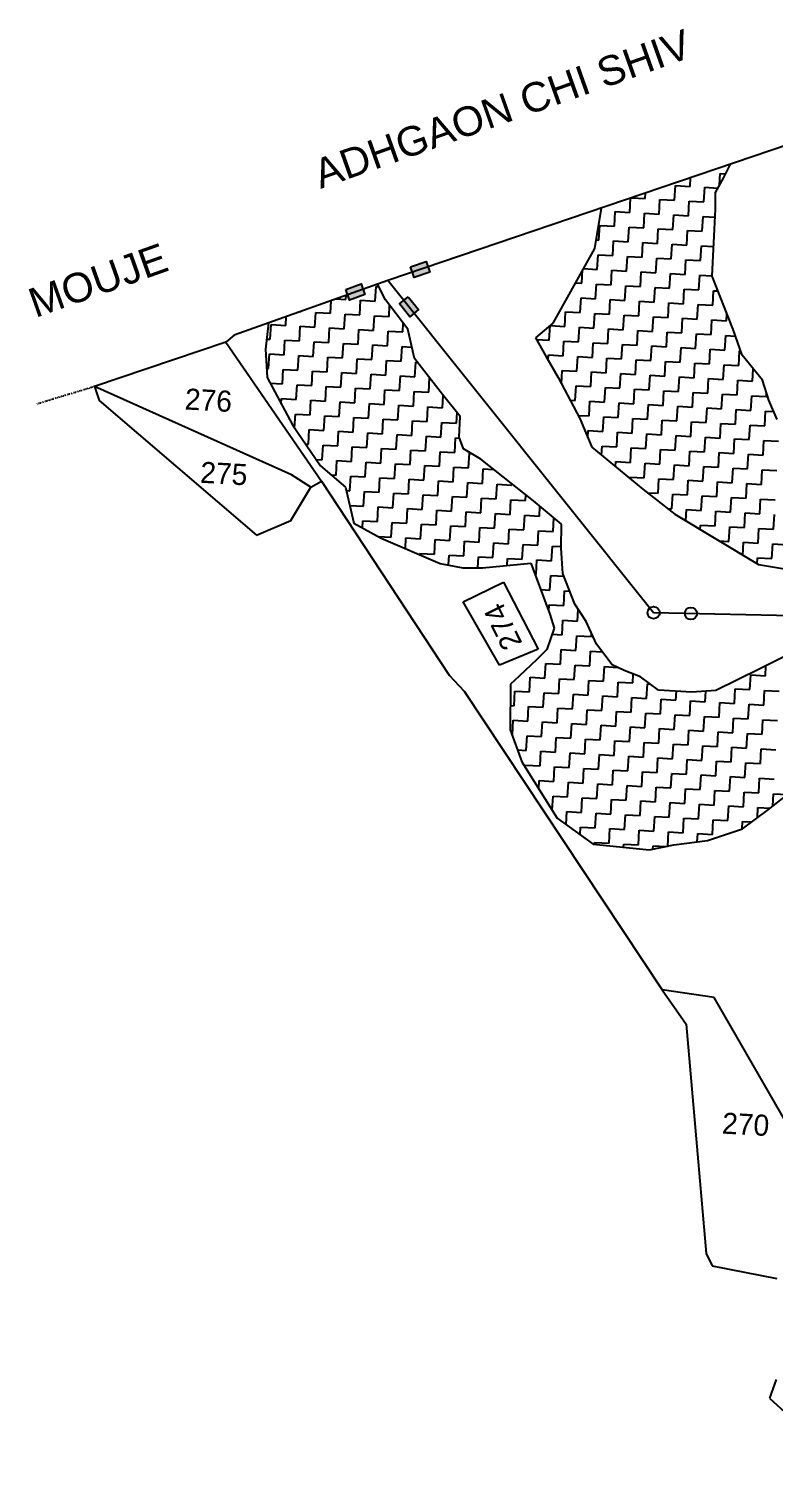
# Model space of a CAD drawing. Header units: metres. Extents: x 284689 to 287152, y 2012663 to 2015676.
# Drawn here: x 284689 to 285013, y 2014422 to 2015047 of the extents above; entities that cross this region are included whole.
import ezdxf
from ezdxf.enums import TextEntityAlignment as Align

# ---------------------------------------------------------------- set-up
doc = ezdxf.new("R2010")
doc.units = ezdxf.units.M
doc.header["$MEASUREMENT"] = 0
doc.linetypes.add('DIVIDE', pattern=[1.25, 0.5, -0.25, 0, -0.25, 0, -0.25])
for name, color, linetype in [('POLY_HATCH', 12, 'Continuous'), ('POLY_PARCEL', 6, 'Continuous'), ('TEXT_MAPOUT', 7, 'Continuous'), ('TEXT_PARCEL', 7, 'Continuous'), ('V_BOUND_LINE', 7, 'Continuous'), ('V_DIVIDE_LINE', 7, 'DIVIDE')]:
    doc.layers.add(name, color=color, linetype=linetype)
doc.styles.get("Standard").update_dxf_attribs({"font": 'arial.ttf'})
doc.styles.add('TEXT_MAP', font='')
doc.styles.get('TEXT_MAP').set_extended_font_data('Kruti Dev 050')

msp = doc.modelspace()

# ---------------------------------------------------------------- hatches: boundary and pattern name
for points in [[(284863.36, 2014940.75), (284861.78, 2014945.41), (284855.05, 2014943.13), (284856.63, 2014938.47)], [(284835.16, 2014931.02), (284833.51, 2014935.65), (284826.81, 2014933.27), (284828.46, 2014928.64)], [(284854.65, 2014921.41), (284858.49, 2014924.48), (284854.05, 2014930.04), (284850.21, 2014926.96)]]:
    msp.add_hatch(color=256).paths.add_polyline_path(points)

# ---------------------------------------------------------------- linework, layer by layer
for points in [[(284855.05, 2014943.13), (284861.78, 2014945.41), (284863.36, 2014940.75), (284856.63, 2014938.47)], [(284826.81, 2014933.27), (284833.51, 2014935.65), (284835.16, 2014931.02), (284828.46, 2014928.64)], [(284854.05, 2014930.04), (284858.49, 2014924.48), (284854.65, 2014921.41), (284850.21, 2014926.96)]]:
    msp.add_lwpolyline(points, close=True)
for centre in [(284960.86, 2014792.61), (284977.11, 2014792.25)]:
    msp.add_circle(centre, 2.65)
at = {"layer": 'POLY_HATCH'}
for p, q in [((284991.36, 2014982), (284994.32, 2014987.73)), ((284987.82, 2014975.39), (284991.36, 2014982)), ((284987.86, 2014968.13), (284987.82, 2014975.39)), ((284938.06, 2014968.66), (284935.17, 2014951.14)), ((284987.38, 2014959.54), (284987.86, 2014968.13)), ((284986.36, 2014939), (284987.38, 2014959.54)), ((284935.17, 2014951.14), (284917, 2014918.6)), ((284995.49, 2014915.81), (284986.36, 2014939)), ((284844.1, 2014928.8), (284840.58, 2014935.55)), ((284853.82, 2014916.01), (284844.1, 2014928.8)), ((284793.18, 2014918.72), (284791.9, 2014907.25)), ((284917, 2014918.6), (284909.38, 2014912.22)), ((284856.73, 2014903.15), (284853.82, 2014916.01)), ((284999.41, 2014904.71), (284995.49, 2014915.81)), ((284791.9, 2014907.25), (284792.57, 2014894.97)), ((284909.38, 2014912.22), (284913.92, 2014904.26)), ((284869.01, 2014887.49), (284856.73, 2014903.15)), ((284913.92, 2014904.26), (284919.3, 2014894.88)), ((285008.32, 2014893.77), (284999.41, 2014904.71)), ((284792.57, 2014894.97), (284803.67, 2014874.39)), ((284919.3, 2014894.88), (284928.74, 2014877.12)), ((285011.01, 2014885.01), (285008.32, 2014893.77)), ((284876.65, 2014877.99), (284869.01, 2014887.49)), ((285014.62, 2014876.64), (285011.01, 2014885.01)), ((284876.14, 2014868.95), (284876.65, 2014877.99)), ((284928.74, 2014877.12), (284933.93, 2014864.58)), ((284803.67, 2014874.39), (284815.83, 2014856.47)), ((284878.12, 2014863.85), (284876.14, 2014868.95)), ((284885.58, 2014859.35), (284878.12, 2014863.85)), ((284933.93, 2014864.58), (284956.11, 2014846.31)), ((284815.83, 2014856.47), (284826.65, 2014847.24)), ((284908.62, 2014841.27), (284885.58, 2014859.35)), ((284826.65, 2014847.24), (284830.31, 2014831.62)), ((284956.11, 2014846.31), (284970.02, 2014835.55)), ((284920.76, 2014831.06), (284908.62, 2014841.27)), ((284830.31, 2014831.62), (284842.2, 2014825.05)), ((284920.62, 2014820.64), (284920.76, 2014831.06)), ((284970.02, 2014835.55), (285006.46, 2014813.55)), ((284842.2, 2014825.05), (284867.91, 2014814.08)), ((284921.37, 2014809.71), (284920.62, 2014820.64)), ((284867.91, 2014814.08), (284877.78, 2014812.17)), ((284886.4, 2014812.14), (284907.39, 2014814.13)), ((284907.39, 2014814.13), (284915.67, 2014791.9)), ((285006.46, 2014813.55), (285023.1, 2014810.8)), ((284877.78, 2014812.17), (284886.4, 2014812.14)), ((284926.52, 2014796.27), (284921.37, 2014809.71)), ((284931.54, 2014788.73), (284926.52, 2014796.27)), ((284915.67, 2014791.9), (284917.61, 2014785.89)), ((284935.98, 2014778.96), (284931.54, 2014788.73)), ((284917.61, 2014785.89), (284914.36, 2014776.55)), ((284914.36, 2014776.55), (284910.03, 2014772.26)), ((284942.74, 2014769.96), (284935.98, 2014778.96)), ((284910.03, 2014772.26), (284902.36, 2014764.98)), ((284948.04, 2014767.39), (284942.74, 2014769.96)), ((285020.16, 2014774.68), (285007.08, 2014768.16)), ((284902.36, 2014764.98), (284898.54, 2014761.56)), ((284955.15, 2014764.73), (284948.04, 2014767.39)), ((284962.99, 2014758.84), (284955.15, 2014764.73)), ((285007.08, 2014768.16), (284987.95, 2014758.8)), ((284898.54, 2014761.56), (284898.33, 2014741.62)), ((284977.47, 2014758.03), (284962.99, 2014758.84)), ((284987.95, 2014758.8), (284977.47, 2014758.03)), ((284898.33, 2014741.62), (284903.44, 2014727.72)), ((284903.44, 2014727.72), (284918.86, 2014703.27)), ((285010.9, 2014706.98), (285018.97, 2014713.33)), ((284999.53, 2014698.55), (285010.9, 2014706.98)), ((284918.86, 2014703.27), (284934.56, 2014691.96)), ((284969.64, 2014691.61), (284984.27, 2014693.51)), ((284984.27, 2014693.51), (284999.53, 2014698.55)), ((284934.56, 2014691.96), (284959.08, 2014689.49)), ((284959.08, 2014689.49), (284969.64, 2014691.61))]:
    msp.add_line(p, q, dxfattribs=at)
at = {"layer": 'POLY_HATCH', "linetype": 'Continuous'}
for p, q in [((284976.73, 2014978.06), (284976.94, 2014981.84)), ((284989.55, 2014978.62), (284989.83, 2014983.72)), ((284989.83, 2014983.72), (284992.18, 2014983.59)), ((284957.24, 2014972.76), (284957.38, 2014975.21)), ((284969.99, 2014972.05), (284970.35, 2014978.42)), ((284970.35, 2014978.42), (284976.73, 2014978.06)), ((284982.74, 2014971.33), (284983.1, 2014977.7)), ((284983.1, 2014977.7), (284988.88, 2014977.38)), ((284950.51, 2014966.75), (284950.86, 2014973)), ((284951.17, 2014973.1), (284957.24, 2014972.76)), ((284963.26, 2014966.03), (284963.62, 2014972.4)), ((284963.62, 2014972.4), (284969.99, 2014972.05)), ((284976.01, 2014965.31), (284976.37, 2014971.69)), ((284976.37, 2014971.69), (284982.74, 2014971.33)), ((284943.78, 2014960.73), (284944.14, 2014967.1)), ((284944.14, 2014967.1), (284950.51, 2014966.75)), ((284956.53, 2014960.01), (284956.89, 2014966.39)), ((284956.89, 2014966.39), (284963.26, 2014966.03)), ((284969.28, 2014959.3), (284969.64, 2014965.67)), ((284969.64, 2014965.67), (284976.01, 2014965.31)), ((284982.03, 2014958.58), (284982.38, 2014964.95)), ((284982.38, 2014964.95), (284987.67, 2014964.66)), ((284937.04, 2014954.71), (284937.4, 2014961.09)), ((284937.4, 2014961.09), (284943.78, 2014960.73)), ((284949.79, 2014954), (284950.15, 2014960.37)), ((284950.15, 2014960.37), (284956.53, 2014960.01)), ((284962.54, 2014953.28), (284962.9, 2014959.65)), ((284962.9, 2014959.65), (284969.28, 2014959.3)), ((284975.29, 2014952.56), (284975.65, 2014958.94)), ((284975.65, 2014958.94), (284982.03, 2014958.58)), ((284935.77, 2014954.78), (284937.04, 2014954.71)), ((284943.06, 2014947.98), (284943.42, 2014954.35)), ((284943.42, 2014954.35), (284949.79, 2014954)), ((284955.81, 2014947.26), (284956.17, 2014953.64)), ((284956.17, 2014953.64), (284962.54, 2014953.28)), ((284968.56, 2014946.55), (284968.92, 2014952.92)), ((284968.92, 2014952.92), (284975.29, 2014952.56)), ((284981.31, 2014945.83), (284981.67, 2014952.2)), ((284981.67, 2014952.2), (284987, 2014951.91)), ((284936.33, 2014941.96), (284936.69, 2014948.34)), ((284936.69, 2014948.34), (284943.06, 2014947.98)), ((284949.08, 2014941.25), (284949.44, 2014947.62)), ((284949.44, 2014947.62), (284955.81, 2014947.26)), ((284961.83, 2014940.53), (284962.19, 2014946.91)), ((284962.19, 2014946.91), (284968.56, 2014946.55)), ((284974.58, 2014939.81), (284974.93, 2014946.19)), ((284974.93, 2014946.19), (284981.31, 2014945.83)), ((284929.59, 2014935.95), (284929.92, 2014941.74)), ((284930.24, 2014942.31), (284936.33, 2014941.96)), ((284942.34, 2014935.23), (284942.7, 2014941.61)), ((284942.7, 2014941.61), (284949.08, 2014941.25)), ((284955.09, 2014934.51), (284955.45, 2014940.89)), ((284955.45, 2014940.89), (284961.83, 2014940.53)), ((284967.84, 2014933.8), (284968.2, 2014940.17)), ((284968.2, 2014940.17), (284974.58, 2014939.81)), ((284980.59, 2014933.08), (284980.95, 2014939.46)), ((284980.95, 2014939.46), (284986.36, 2014939.15)), ((284839.63, 2014928.21), (284839.99, 2014934.59)), ((284839.99, 2014934.59), (284841.11, 2014934.53)), ((284926.77, 2014936.11), (284929.59, 2014935.95)), ((284935.61, 2014929.21), (284935.97, 2014935.59)), ((284935.97, 2014935.59), (284942.34, 2014935.23)), ((284948.36, 2014928.5), (284948.72, 2014934.87)), ((284948.72, 2014934.87), (284955.09, 2014934.51)), ((284961.11, 2014927.78), (284961.47, 2014934.16)), ((284961.47, 2014934.16), (284967.84, 2014933.8)), ((284973.86, 2014927.06), (284974.22, 2014933.44)), ((284974.22, 2014933.44), (284980.59, 2014933.08)), ((284986.61, 2014926.35), (284986.97, 2014932.72)), ((284986.97, 2014932.72), (284988.87, 2014932.62)), ((284820.15, 2014922.91), (284820.46, 2014928.4)), ((284822.61, 2014929.17), (284826.88, 2014928.93)), ((284826.88, 2014928.93), (284826.98, 2014930.72)), ((284832.9, 2014922.2), (284833.26, 2014928.57)), ((284833.26, 2014928.57), (284839.63, 2014928.21)), ((284845.65, 2014921.48), (284845.92, 2014926.41)), ((284928.88, 2014923.2), (284929.24, 2014929.57)), ((284929.24, 2014929.57), (284935.61, 2014929.21)), ((284941.63, 2014922.48), (284941.99, 2014928.86)), ((284941.99, 2014928.86), (284948.36, 2014928.5)), ((284954.38, 2014921.76), (284954.74, 2014928.14)), ((284954.74, 2014928.14), (284961.11, 2014927.78)), ((284967.13, 2014921.05), (284967.49, 2014927.42)), ((284967.49, 2014927.42), (284973.86, 2014927.06)), ((284979.88, 2014920.33), (284980.23, 2014926.71)), ((284980.23, 2014926.71), (284986.61, 2014926.35)), ((284800.67, 2014917.61), (284800.88, 2014921.45)), ((284807.07, 2014923.65), (284807.4, 2014923.63)), ((284807.4, 2014923.63), (284807.41, 2014923.77)), ((284813.42, 2014916.9), (284813.77, 2014923.27)), ((284813.77, 2014923.27), (284820.15, 2014922.91)), ((284826.16, 2014916.18), (284826.52, 2014922.56)), ((284826.52, 2014922.56), (284832.9, 2014922.2)), ((284838.91, 2014915.46), (284839.27, 2014921.84)), ((284839.27, 2014921.84), (284845.65, 2014921.48)), ((284851.66, 2014914.75), (284851.88, 2014918.57)), ((284922.14, 2014917.18), (284922.5, 2014923.56)), ((284922.5, 2014923.56), (284928.88, 2014923.2)), ((284934.89, 2014916.46), (284935.25, 2014922.84)), ((284935.25, 2014922.84), (284941.63, 2014922.48)), ((284947.64, 2014915.75), (284948, 2014922.12)), ((284948, 2014922.12), (284954.38, 2014921.76)), ((284960.39, 2014915.03), (284960.75, 2014921.41)), ((284960.75, 2014921.41), (284967.13, 2014921.05)), ((284973.14, 2014914.31), (284973.5, 2014920.69)), ((284973.5, 2014920.69), (284979.88, 2014920.33)), ((284985.89, 2014913.6), (284986.25, 2014919.97)), ((284986.25, 2014919.97), (284992.63, 2014919.61)), ((284992.63, 2014919.61), (284992.8, 2014922.65)), ((284793.93, 2014911.6), (284794.29, 2014917.97)), ((284794.29, 2014917.97), (284800.67, 2014917.61)), ((284806.68, 2014910.88), (284807.04, 2014917.26)), ((284807.04, 2014917.26), (284813.42, 2014916.9)), ((284819.43, 2014910.16), (284819.79, 2014916.54)), ((284819.79, 2014916.54), (284826.16, 2014916.18)), ((284832.18, 2014909.45), (284832.54, 2014915.82)), ((284832.54, 2014915.82), (284838.91, 2014915.46)), ((284844.93, 2014908.73), (284845.29, 2014915.11)), ((284845.29, 2014915.11), (284851.66, 2014914.75)), ((284915.41, 2014911.16), (284915.77, 2014917.54)), ((284915.77, 2014917.54), (284922.14, 2014917.18)), ((284928.16, 2014910.45), (284928.52, 2014916.82)), ((284928.52, 2014916.82), (284934.89, 2014916.46)), ((284940.91, 2014909.73), (284941.27, 2014916.11)), ((284941.27, 2014916.11), (284947.64, 2014915.75)), ((284953.66, 2014909.01), (284954.02, 2014915.39)), ((284954.02, 2014915.39), (284960.39, 2014915.03)), ((284966.41, 2014908.3), (284966.77, 2014914.67)), ((284966.77, 2014914.67), (284973.14, 2014914.31)), ((284979.16, 2014907.58), (284979.52, 2014913.96)), ((284979.52, 2014913.96), (284985.89, 2014913.6)), ((284991.91, 2014906.86), (284992.27, 2014913.24)), ((284992.27, 2014913.24), (284996.48, 2014913)), ((284792.4, 2014911.68), (284793.93, 2014911.6)), ((284799.95, 2014904.87), (284800.31, 2014911.24)), ((284800.31, 2014911.24), (284806.68, 2014910.88)), ((284812.7, 2014904.15), (284813.06, 2014910.52)), ((284813.06, 2014910.52), (284819.43, 2014910.16)), ((284825.45, 2014903.43), (284825.81, 2014909.81)), ((284825.81, 2014909.81), (284832.18, 2014909.45)), ((284838.2, 2014902.72), (284838.56, 2014909.09)), ((284838.56, 2014909.09), (284844.93, 2014908.73)), ((284850.95, 2014902), (284851.31, 2014908.37)), ((284851.31, 2014908.37), (284855.6, 2014908.13)), ((284909.8, 2014911.48), (284915.41, 2014911.16)), ((284921.43, 2014904.43), (284921.79, 2014910.81)), ((284921.79, 2014910.81), (284928.16, 2014910.45)), ((284934.18, 2014903.71), (284934.54, 2014910.09)), ((284934.54, 2014910.09), (284940.91, 2014909.73)), ((284946.93, 2014903), (284947.29, 2014909.37)), ((284947.29, 2014909.37), (284953.66, 2014909.01)), ((284959.68, 2014902.28), (284960.04, 2014908.66)), ((284960.04, 2014908.66), (284966.41, 2014908.3)), ((284972.43, 2014901.56), (284972.78, 2014907.94)), ((284972.78, 2014907.94), (284979.16, 2014907.58)), ((284985.18, 2014900.85), (284985.53, 2014907.22)), ((284985.53, 2014907.22), (284991.91, 2014906.86)), ((284997.93, 2014900.13), (284998.28, 2014906.51)), ((284998.28, 2014906.51), (284998.78, 2014906.48)), ((284793.22, 2014898.85), (284793.57, 2014905.22)), ((284793.57, 2014905.22), (284799.95, 2014904.87)), ((284805.97, 2014898.13), (284806.32, 2014904.51)), ((284806.32, 2014904.51), (284812.7, 2014904.15)), ((284818.71, 2014897.42), (284819.07, 2014903.79)), ((284819.07, 2014903.79), (284825.45, 2014903.43)), ((284831.46, 2014896.7), (284831.82, 2014903.07)), ((284831.82, 2014903.07), (284838.2, 2014902.72)), ((284844.21, 2014895.98), (284844.57, 2014902.36)), ((284844.57, 2014902.36), (284850.95, 2014902)), ((284856.96, 2014895.27), (284857.32, 2014901.64)), ((284857.32, 2014901.64), (284857.94, 2014901.61)), ((284914.93, 2014902.51), (284915.05, 2014904.79)), ((284915.05, 2014904.79), (284921.43, 2014904.43)), ((284927.44, 2014897.7), (284927.8, 2014904.07)), ((284927.8, 2014904.07), (284934.18, 2014903.71)), ((284940.19, 2014896.98), (284940.55, 2014903.36)), ((284940.55, 2014903.36), (284946.93, 2014903)), ((284952.94, 2014896.27), (284953.3, 2014902.64)), ((284953.3, 2014902.64), (284959.68, 2014902.28)), ((284965.69, 2014895.55), (284966.05, 2014901.92)), ((284966.05, 2014901.92), (284972.43, 2014901.56)), ((284978.44, 2014894.83), (284978.8, 2014901.21)), ((284978.8, 2014901.21), (284985.18, 2014900.85)), ((284991.19, 2014894.12), (284991.55, 2014900.49)), ((284991.55, 2014900.49), (284997.93, 2014900.13)), ((284792.36, 2014898.9), (284793.22, 2014898.85)), ((284799.23, 2014892.12), (284799.59, 2014898.49)), ((284799.59, 2014898.49), (284805.97, 2014898.13)), ((284811.98, 2014891.4), (284812.34, 2014897.77)), ((284812.34, 2014897.77), (284818.71, 2014897.42)), ((284824.73, 2014890.68), (284825.09, 2014897.06)), ((284825.09, 2014897.06), (284831.46, 2014896.7)), ((284837.48, 2014889.97), (284837.84, 2014896.34)), ((284837.84, 2014896.34), (284844.21, 2014895.98)), ((284850.23, 2014889.25), (284850.59, 2014895.62)), ((284850.59, 2014895.62), (284856.96, 2014895.27)), ((284862.98, 2014888.53), (284863.33, 2014894.74)), ((284920.74, 2014892.17), (284921.07, 2014898.06)), ((284921.07, 2014898.06), (284927.44, 2014897.7)), ((284933.46, 2014890.97), (284933.82, 2014897.34)), ((284933.82, 2014897.34), (284940.19, 2014896.98)), ((284946.21, 2014890.25), (284946.57, 2014896.62)), ((284946.57, 2014896.62), (284952.94, 2014896.27)), ((284958.96, 2014889.53), (284959.32, 2014895.91)), ((284959.32, 2014895.91), (284965.69, 2014895.55)), ((284971.71, 2014888.82), (284972.07, 2014895.19)), ((284972.07, 2014895.19), (284978.44, 2014894.83)), ((284984.46, 2014888.1), (284984.82, 2014894.47)), ((284984.82, 2014894.47), (284991.19, 2014894.12)), ((284997.21, 2014887.38), (284997.57, 2014893.76)), ((284997.57, 2014893.76), (285003.94, 2014893.4)), ((285003.94, 2014893.4), (285004.24, 2014898.77)), ((284793.95, 2014892.41), (284799.23, 2014892.12)), ((284805.25, 2014885.38), (284805.61, 2014891.76)), ((284805.61, 2014891.76), (284811.98, 2014891.4)), ((284818, 2014884.67), (284818.36, 2014891.04)), ((284818.36, 2014891.04), (284824.73, 2014890.68)), ((284830.75, 2014883.95), (284831.11, 2014890.32)), ((284831.11, 2014890.32), (284837.48, 2014889.97)), ((284843.5, 2014883.23), (284843.86, 2014889.61)), ((284843.86, 2014889.61), (284850.23, 2014889.25)), ((284856.25, 2014882.52), (284856.61, 2014888.89)), ((284856.61, 2014888.89), (284862.98, 2014888.53)), ((284926.73, 2014884.95), (284927.09, 2014891.32)), ((284927.09, 2014891.32), (284933.46, 2014890.97)), ((284939.48, 2014884.23), (284939.84, 2014890.61)), ((284939.84, 2014890.61), (284946.21, 2014890.25)), ((284952.23, 2014883.52), (284952.59, 2014889.89)), ((284952.59, 2014889.89), (284958.96, 2014889.53)), ((284964.98, 2014882.8), (284965.34, 2014889.17)), ((284965.34, 2014889.17), (284971.71, 2014888.82)), ((284977.73, 2014882.08), (284978.08, 2014888.46)), ((284978.08, 2014888.46), (284984.46, 2014888.1)), ((284990.48, 2014881.37), (284990.83, 2014887.74)), ((284990.83, 2014887.74), (284997.21, 2014887.38)), ((285009.96, 2014886.67), (285010.04, 2014888.15)), ((284798.75, 2014883.52), (284798.87, 2014885.74)), ((284798.87, 2014885.74), (284805.25, 2014885.38)), ((284811.27, 2014878.65), (284811.62, 2014885.02)), ((284811.62, 2014885.02), (284818, 2014884.67)), ((284824.01, 2014877.93), (284824.37, 2014884.31)), ((284824.37, 2014884.31), (284830.75, 2014883.95)), ((284836.76, 2014877.22), (284837.12, 2014883.59)), ((284837.12, 2014883.59), (284843.5, 2014883.23)), ((284849.51, 2014876.5), (284849.87, 2014882.87)), ((284849.87, 2014882.87), (284856.25, 2014882.52)), ((284862.26, 2014875.78), (284862.62, 2014882.16)), ((284862.62, 2014882.16), (284869, 2014881.8)), ((284869, 2014881.8), (284869.3, 2014887.14)), ((284924.51, 2014885.07), (284926.73, 2014884.95)), ((284932.74, 2014878.22), (284933.1, 2014884.59)), ((284933.1, 2014884.59), (284939.48, 2014884.23)), ((284945.49, 2014877.5), (284945.85, 2014883.87)), ((284945.85, 2014883.87), (284952.23, 2014883.52)), ((284958.24, 2014876.78), (284958.6, 2014883.16)), ((284958.6, 2014883.16), (284964.98, 2014882.8)), ((284970.99, 2014876.07), (284971.35, 2014882.44)), ((284971.35, 2014882.44), (284977.73, 2014882.08)), ((284983.74, 2014875.35), (284984.1, 2014881.72)), ((284984.1, 2014881.72), (284990.48, 2014881.37)), ((284996.49, 2014874.63), (284996.85, 2014881.01)), ((284996.85, 2014881.01), (285003.23, 2014880.65)), ((285003.23, 2014880.65), (285003.58, 2014887.02)), ((285003.58, 2014887.02), (285009.96, 2014886.67)), ((284804.56, 2014873.08), (284804.89, 2014879.01)), ((284804.89, 2014879.01), (284811.27, 2014878.65)), ((284817.28, 2014871.92), (284817.64, 2014878.29)), ((284817.64, 2014878.29), (284824.01, 2014877.93)), ((284830.03, 2014871.2), (284830.39, 2014877.57)), ((284830.39, 2014877.57), (284836.76, 2014877.22)), ((284842.78, 2014870.48), (284843.14, 2014876.86)), ((284843.14, 2014876.86), (284849.51, 2014876.5)), ((284855.53, 2014869.77), (284855.89, 2014876.14)), ((284855.89, 2014876.14), (284862.26, 2014875.78)), ((284868.28, 2014869.05), (284868.64, 2014875.42)), ((284868.64, 2014875.42), (284875.01, 2014875.07)), ((284875.01, 2014875.07), (284875.27, 2014879.7)), ((284928.01, 2014878.48), (284932.74, 2014878.22)), ((284938.76, 2014871.48), (284939.12, 2014877.86)), ((284939.12, 2014877.86), (284945.49, 2014877.5)), ((284951.51, 2014870.77), (284951.87, 2014877.14)), ((284951.87, 2014877.14), (284958.24, 2014876.78)), ((284964.26, 2014870.05), (284964.62, 2014876.42)), ((284964.62, 2014876.42), (284970.99, 2014876.07)), ((284977.01, 2014869.33), (284977.37, 2014875.71)), ((284977.37, 2014875.71), (284983.74, 2014875.35)), ((284989.76, 2014868.62), (284990.12, 2014874.99)), ((284990.12, 2014874.99), (284996.49, 2014874.63)), ((285009.24, 2014873.92), (285009.6, 2014880.29)), ((285009.6, 2014880.29), (285013.13, 2014880.09)), ((284810.55, 2014865.9), (284810.91, 2014872.27)), ((284810.91, 2014872.27), (284817.28, 2014871.92)), ((284823.3, 2014865.18), (284823.66, 2014871.56)), ((284823.66, 2014871.56), (284830.03, 2014871.2)), ((284836.05, 2014864.47), (284836.41, 2014870.84)), ((284836.41, 2014870.84), (284842.78, 2014870.48)), ((284848.8, 2014863.75), (284849.16, 2014870.12)), ((284849.16, 2014870.12), (284855.53, 2014869.77)), ((284861.55, 2014863.03), (284861.91, 2014869.41)), ((284861.91, 2014869.41), (284868.28, 2014869.05)), ((284874.3, 2014862.32), (284874.65, 2014868.69)), ((284874.65, 2014868.69), (284876.27, 2014868.6)), ((284932.21, 2014868.73), (284932.39, 2014871.84)), ((284932.39, 2014871.84), (284938.76, 2014871.48)), ((284944.78, 2014864.75), (284945.14, 2014871.12)), ((284945.14, 2014871.12), (284951.51, 2014870.77)), ((284957.53, 2014864.03), (284957.89, 2014870.41)), ((284957.89, 2014870.41), (284964.26, 2014870.05)), ((284970.28, 2014863.32), (284970.63, 2014869.69)), ((284970.63, 2014869.69), (284977.01, 2014869.33)), ((284983.03, 2014862.6), (284983.38, 2014868.97)), ((284983.38, 2014868.97), (284989.76, 2014868.62)), ((285002.51, 2014867.9), (285002.87, 2014874.27)), ((285002.87, 2014874.27), (285009.24, 2014873.92)), ((284809.39, 2014865.97), (284810.55, 2014865.9)), ((284816.56, 2014859.17), (284816.92, 2014865.54)), ((284816.92, 2014865.54), (284823.3, 2014865.18)), ((284829.31, 2014858.45), (284829.67, 2014864.82)), ((284829.67, 2014864.82), (284836.05, 2014864.47)), ((284842.06, 2014857.73), (284842.42, 2014864.11)), ((284842.42, 2014864.11), (284848.8, 2014863.75)), ((284854.81, 2014857.02), (284855.17, 2014863.39)), ((284855.17, 2014863.39), (284861.55, 2014863.03)), ((284867.56, 2014856.3), (284867.92, 2014862.67)), ((284867.92, 2014862.67), (284874.3, 2014862.32)), ((284938.18, 2014861.08), (284938.4, 2014865.11)), ((284938.4, 2014865.11), (284944.78, 2014864.75)), ((284950.79, 2014858.02), (284951.15, 2014864.39)), ((284951.15, 2014864.39), (284957.53, 2014864.03)), ((284963.54, 2014857.3), (284963.9, 2014863.67)), ((284963.9, 2014863.67), (284970.28, 2014863.32)), ((284976.29, 2014856.58), (284976.65, 2014862.96)), ((284976.65, 2014862.96), (284983.03, 2014862.6)), ((284989.04, 2014855.87), (284989.4, 2014862.24)), ((284989.4, 2014862.24), (284995.78, 2014861.88)), ((284995.78, 2014861.88), (284996.13, 2014868.26)), ((284996.13, 2014868.26), (285002.51, 2014867.9)), ((285008.53, 2014861.17), (285008.88, 2014867.54)), ((285008.88, 2014867.54), (285015.26, 2014867.18)), ((284813.9, 2014859.32), (284816.56, 2014859.17)), ((284822.58, 2014852.43), (284822.94, 2014858.81)), ((284822.94, 2014858.81), (284829.31, 2014858.45)), ((284835.33, 2014851.72), (284835.69, 2014858.09)), ((284835.69, 2014858.09), (284842.06, 2014857.73)), ((284848.08, 2014851), (284848.44, 2014857.37)), ((284848.44, 2014857.37), (284854.81, 2014857.02)), ((284860.83, 2014850.28), (284861.19, 2014856.66)), ((284861.19, 2014856.66), (284867.56, 2014856.3)), ((284880.31, 2014855.58), (284880.67, 2014861.96)), ((284880.67, 2014861.96), (284881.32, 2014861.92)), ((284944.29, 2014856.05), (284944.42, 2014858.37)), ((284944.42, 2014858.37), (284950.79, 2014858.02)), ((284956.81, 2014851.28), (284957.17, 2014857.66)), ((284957.17, 2014857.66), (284963.54, 2014857.3)), ((284969.56, 2014850.57), (284969.92, 2014856.94)), ((284969.92, 2014856.94), (284976.29, 2014856.58)), ((284982.31, 2014849.85), (284982.67, 2014856.22)), ((284982.67, 2014856.22), (284989.04, 2014855.87)), ((285001.79, 2014855.15), (285002.15, 2014861.52)), ((285002.15, 2014861.52), (285008.53, 2014861.17)), ((284820.42, 2014852.55), (284822.58, 2014852.43)), ((284828.6, 2014845.7), (284828.96, 2014852.08)), ((284828.96, 2014852.08), (284835.33, 2014851.72)), ((284841.35, 2014844.98), (284841.71, 2014851.36)), ((284841.71, 2014851.36), (284848.08, 2014851)), ((284854.1, 2014844.27), (284854.46, 2014850.64)), ((284854.46, 2014850.64), (284860.83, 2014850.28)), ((284866.85, 2014843.55), (284867.2, 2014849.93)), ((284867.2, 2014849.93), (284873.58, 2014849.57)), ((284873.58, 2014849.57), (284873.94, 2014855.94)), ((284873.94, 2014855.94), (284880.31, 2014855.58)), ((284886.33, 2014848.85), (284886.69, 2014855.22)), ((284886.69, 2014855.22), (284891.16, 2014854.97)), ((284950.4, 2014851.01), (284950.44, 2014851.64)), ((284950.44, 2014851.64), (284956.81, 2014851.28)), ((284962.83, 2014844.55), (284963.19, 2014850.92)), ((284963.19, 2014850.92), (284969.56, 2014850.57)), ((284975.58, 2014843.83), (284975.93, 2014850.21)), ((284975.93, 2014850.21), (284982.31, 2014849.85)), ((284995.06, 2014849.13), (284995.42, 2014855.51)), ((284995.42, 2014855.51), (285001.79, 2014855.15)), ((285007.81, 2014848.42), (285008.17, 2014854.79)), ((285008.17, 2014854.79), (285014.54, 2014854.43)), ((284826.99, 2014845.79), (284828.6, 2014845.7)), ((284834.61, 2014838.97), (284834.97, 2014845.34)), ((284834.97, 2014845.34), (284841.35, 2014844.98)), ((284847.36, 2014838.25), (284847.72, 2014844.63)), ((284847.72, 2014844.63), (284854.1, 2014844.27)), ((284860.11, 2014837.53), (284860.47, 2014843.91)), ((284860.47, 2014843.91), (284866.85, 2014843.55)), ((284879.6, 2014842.83), (284879.95, 2014849.21)), ((284879.95, 2014849.21), (284886.33, 2014848.85)), ((284892.35, 2014842.12), (284892.7, 2014848.49)), ((284892.7, 2014848.49), (284899.08, 2014848.13)), ((284899.08, 2014848.13), (284899.11, 2014848.73)), ((284905.1, 2014841.4), (284905.24, 2014843.93)), ((284958.04, 2014844.82), (284962.83, 2014844.55)), ((284968.84, 2014837.82), (284969.2, 2014844.19)), ((284969.2, 2014844.19), (284975.58, 2014843.83)), ((284988.33, 2014843.12), (284988.68, 2014849.49)), ((284988.68, 2014849.49), (284995.06, 2014849.13)), ((285001.08, 2014842.4), (285001.43, 2014848.77)), ((285001.43, 2014848.77), (285007.81, 2014848.42)), ((284828.51, 2014839.31), (284834.61, 2014838.97)), ((284840.63, 2014832.23), (284840.99, 2014838.61)), ((284840.99, 2014838.61), (284847.36, 2014838.25)), ((284853.38, 2014831.52), (284853.74, 2014837.89)), ((284853.74, 2014837.89), (284860.11, 2014837.53)), ((284872.86, 2014836.82), (284873.22, 2014843.19)), ((284873.22, 2014843.19), (284879.6, 2014842.83)), ((284885.61, 2014836.1), (284885.97, 2014842.48)), ((284885.97, 2014842.48), (284892.35, 2014842.12)), ((284898.36, 2014835.38), (284898.72, 2014841.76)), ((284898.72, 2014841.76), (284905.1, 2014841.4)), ((284911.11, 2014834.67), (284911.35, 2014838.97)), ((284966.96, 2014837.92), (284968.84, 2014837.82)), ((284974.94, 2014832.58), (284975.22, 2014837.46)), ((284975.22, 2014837.46), (284981.59, 2014837.1)), ((284981.59, 2014837.1), (284981.95, 2014843.48)), ((284981.95, 2014843.48), (284988.33, 2014843.12)), ((284994.34, 2014836.38), (284994.7, 2014842.76)), ((284994.7, 2014842.76), (285001.08, 2014842.4)), ((285007.09, 2014835.67), (285007.45, 2014842.04)), ((285007.45, 2014842.04), (285013.83, 2014841.68)), ((284834.08, 2014829.53), (284834.26, 2014832.59)), ((284834.26, 2014832.59), (284840.63, 2014832.23)), ((284846.65, 2014825.5), (284847.01, 2014831.88)), ((284847.01, 2014831.88), (284853.38, 2014831.52)), ((284859.4, 2014824.78), (284859.76, 2014831.16)), ((284859.76, 2014831.16), (284866.13, 2014830.8)), ((284866.13, 2014830.8), (284866.49, 2014837.18)), ((284866.49, 2014837.18), (284872.86, 2014836.82)), ((284878.88, 2014830.08), (284879.24, 2014836.46)), ((284879.24, 2014836.46), (284885.61, 2014836.1)), ((284891.63, 2014829.37), (284891.99, 2014835.74)), ((284891.99, 2014835.74), (284898.36, 2014835.38)), ((284904.38, 2014828.65), (284904.74, 2014835.03)), ((284904.74, 2014835.03), (284911.11, 2014834.67)), ((284917.13, 2014827.93), (284917.46, 2014833.84)), ((284987.61, 2014830.37), (284987.97, 2014836.74)), ((284987.97, 2014836.74), (284994.34, 2014836.38)), ((285000.36, 2014829.65), (285000.72, 2014836.03)), ((285000.72, 2014836.03), (285007.09, 2014835.67)), ((285013.11, 2014828.93), (285013.47, 2014835.31)), ((284840.79, 2014825.83), (284846.65, 2014825.5)), ((284852.76, 2014820.54), (284853.02, 2014825.14)), ((284853.02, 2014825.14), (284859.4, 2014824.78)), ((284872.15, 2014824.07), (284872.5, 2014830.44)), ((284872.5, 2014830.44), (284878.88, 2014830.08)), ((284884.9, 2014823.35), (284885.25, 2014829.73)), ((284885.25, 2014829.73), (284891.63, 2014829.37)), ((284897.65, 2014822.63), (284898, 2014829.01)), ((284898, 2014829.01), (284904.38, 2014828.65)), ((284910.4, 2014821.92), (284910.75, 2014828.29)), ((284910.75, 2014828.29), (284917.13, 2014827.93)), ((284981.13, 2014828.84), (284981.23, 2014830.73)), ((284981.23, 2014830.73), (284987.61, 2014830.37)), ((284993.63, 2014823.63), (284993.98, 2014830.01)), ((284993.98, 2014830.01), (285000.36, 2014829.65)), ((285006.38, 2014822.92), (285006.73, 2014829.29)), ((285006.73, 2014829.29), (285013.11, 2014828.93)), ((284865.41, 2014818.05), (284865.77, 2014824.43)), ((284865.77, 2014824.43), (284872.15, 2014824.07)), ((284878.16, 2014817.33), (284878.52, 2014823.71)), ((284878.52, 2014823.71), (284884.9, 2014823.35)), ((284890.91, 2014816.62), (284891.27, 2014822.99)), ((284891.27, 2014822.99), (284897.65, 2014822.63)), ((284903.66, 2014815.9), (284904.02, 2014822.28)), ((284904.02, 2014822.28), (284910.4, 2014821.92)), ((284916.41, 2014815.18), (284916.77, 2014821.56)), ((284916.77, 2014821.56), (284920.63, 2014821.34)), ((284989.36, 2014823.87), (284993.63, 2014823.63)), ((284999.68, 2014817.64), (285000, 2014823.28)), ((285000, 2014823.28), (285006.38, 2014822.92)), ((285012.39, 2014816.18), (285012.75, 2014822.56)), ((285012.75, 2014822.56), (285019.12, 2014822.2)), ((284859.01, 2014817.88), (284859.04, 2014818.41)), ((284859.04, 2014818.41), (284865.41, 2014818.05)), ((284871.55, 2014813.38), (284871.79, 2014817.69)), ((284871.79, 2014817.69), (284878.16, 2014817.33)), ((284884.27, 2014812.14), (284884.54, 2014816.98)), ((284884.54, 2014816.98), (284890.91, 2014816.62)), ((284897.11, 2014813.15), (284897.29, 2014816.26)), ((284897.29, 2014816.26), (284903.66, 2014815.9)), ((284909.68, 2014809.17), (284910.04, 2014815.54)), ((284910.04, 2014815.54), (284916.41, 2014815.18)), ((285005.87, 2014813.9), (285006.02, 2014816.54)), ((285006.02, 2014816.54), (285012.39, 2014816.18)), ((284909.23, 2014809.19), (284909.68, 2014809.17)), ((284915.69, 2014802.43), (284916.05, 2014808.81)), ((284916.05, 2014808.81), (284921.84, 2014808.48)), ((284911.67, 2014802.66), (284915.69, 2014802.43)), ((284921.71, 2014795.7), (284922.07, 2014802.08)), ((284922.07, 2014802.08), (284924.34, 2014801.95)), ((284915.18, 2014793.23), (284915.34, 2014796.06)), ((284915.34, 2014796.06), (284921.71, 2014795.7)), ((284927.73, 2014788.97), (284928.01, 2014794.02)), ((284920.99, 2014782.95), (284921.35, 2014789.33)), ((284921.35, 2014789.33), (284927.73, 2014788.97)), ((284916.67, 2014783.2), (284920.99, 2014782.95)), ((284927.01, 2014776.22), (284927.37, 2014782.59)), ((284927.37, 2014782.59), (284933.74, 2014782.24)), ((284933.74, 2014782.24), (284933.83, 2014783.7)), ((284920.28, 2014770.2), (284920.64, 2014776.58)), ((284920.64, 2014776.58), (284927.01, 2014776.22)), ((284933.03, 2014769.49), (284933.39, 2014775.86)), ((284933.39, 2014775.86), (284938.52, 2014775.57)), ((284913.54, 2014764.19), (284913.9, 2014770.56)), ((284913.9, 2014770.56), (284920.28, 2014770.2)), ((284926.29, 2014763.47), (284926.65, 2014769.84)), ((284926.65, 2014769.84), (284933.03, 2014769.49)), ((284939.04, 2014762.75), (284939.4, 2014769.13)), ((284939.4, 2014769.13), (284945.12, 2014768.81)), ((285009.53, 2014765.19), (285009.77, 2014769.5)), ((284906.81, 2014758.17), (284907.17, 2014764.54)), ((284907.17, 2014764.54), (284913.54, 2014764.19)), ((284919.56, 2014757.45), (284919.92, 2014763.83)), ((284919.92, 2014763.83), (284926.29, 2014763.47)), ((284932.31, 2014756.74), (284932.67, 2014763.11)), ((284932.67, 2014763.11), (284939.04, 2014762.75)), ((284945.06, 2014756.02), (284945.42, 2014762.39)), ((284945.42, 2014762.39), (284951.79, 2014762.04)), ((284951.79, 2014762.04), (284952.01, 2014765.9)), ((285002.79, 2014759.17), (285003.15, 2014765.54)), ((285003.15, 2014765.54), (285009.53, 2014765.19)), ((284900.08, 2014752.15), (284900.44, 2014758.53)), ((284900.44, 2014758.53), (284906.81, 2014758.17)), ((284912.83, 2014751.44), (284913.19, 2014757.81)), ((284913.19, 2014757.81), (284919.56, 2014757.45)), ((284925.58, 2014750.72), (284925.94, 2014757.09)), ((284925.94, 2014757.09), (284932.31, 2014756.74)), ((284938.33, 2014750), (284938.69, 2014756.38)), ((284938.69, 2014756.38), (284945.06, 2014756.02)), ((284957.81, 2014755.3), (284958.17, 2014761.68)), ((284958.17, 2014761.68), (284959.3, 2014761.61)), ((284970.56, 2014754.59), (284970.77, 2014758.41)), ((284983.31, 2014753.87), (284983.57, 2014758.48)), ((284996.06, 2014753.15), (284996.42, 2014759.53)), ((284996.42, 2014759.53), (285002.79, 2014759.17)), ((285008.81, 2014752.44), (285009.17, 2014758.81)), ((285009.17, 2014758.81), (285015.54, 2014758.45)), ((284898.44, 2014752.25), (284900.08, 2014752.15)), ((284906.1, 2014745.42), (284906.45, 2014751.79)), ((284906.45, 2014751.79), (284912.83, 2014751.44)), ((284918.84, 2014744.7), (284919.2, 2014751.08)), ((284919.2, 2014751.08), (284925.58, 2014750.72)), ((284931.59, 2014743.99), (284931.95, 2014750.36)), ((284931.95, 2014750.36), (284938.33, 2014750)), ((284951.08, 2014749.29), (284951.44, 2014755.66)), ((284951.44, 2014755.66), (284957.81, 2014755.3)), ((284963.83, 2014748.57), (284964.18, 2014754.94)), ((284964.18, 2014754.94), (284970.56, 2014754.59)), ((284976.58, 2014747.85), (284976.93, 2014754.23)), ((284976.93, 2014754.23), (284983.31, 2014753.87)), ((284989.33, 2014747.14), (284989.68, 2014753.51)), ((284989.68, 2014753.51), (284996.06, 2014753.15)), ((285002.08, 2014746.42), (285002.43, 2014752.79)), ((285002.43, 2014752.79), (285008.81, 2014752.44)), ((284899.36, 2014739.4), (284899.72, 2014745.78)), ((284899.72, 2014745.78), (284906.1, 2014745.42)), ((284912.11, 2014738.69), (284912.47, 2014745.06)), ((284912.47, 2014745.06), (284918.84, 2014744.7)), ((284924.86, 2014737.97), (284925.22, 2014744.35)), ((284925.22, 2014744.35), (284931.59, 2014743.99)), ((284937.61, 2014737.25), (284937.97, 2014743.63)), ((284937.97, 2014743.63), (284944.34, 2014743.27)), ((284944.34, 2014743.27), (284944.7, 2014749.64)), ((284944.7, 2014749.64), (284951.08, 2014749.29)), ((284957.09, 2014742.55), (284957.45, 2014748.93)), ((284957.45, 2014748.93), (284963.83, 2014748.57)), ((284969.84, 2014741.84), (284970.2, 2014748.21)), ((284970.2, 2014748.21), (284976.58, 2014747.85)), ((284982.59, 2014741.12), (284982.95, 2014747.49)), ((284982.95, 2014747.49), (284989.33, 2014747.14)), ((284995.34, 2014740.4), (284995.7, 2014746.78)), ((284995.7, 2014746.78), (285002.08, 2014746.42)), ((285008.09, 2014739.69), (285008.45, 2014746.06)), ((285008.45, 2014746.06), (285014.82, 2014745.7)), ((284899.14, 2014739.42), (284899.36, 2014739.4)), ((284905.38, 2014732.67), (284905.74, 2014739.05)), ((284905.74, 2014739.05), (284912.11, 2014738.69)), ((284918.13, 2014731.95), (284918.49, 2014738.33)), ((284918.49, 2014738.33), (284924.86, 2014737.97)), ((284930.88, 2014731.24), (284931.24, 2014737.61)), ((284931.24, 2014737.61), (284937.61, 2014737.25)), ((284950.36, 2014736.54), (284950.72, 2014742.91)), ((284950.72, 2014742.91), (284957.09, 2014742.55)), ((284963.11, 2014735.82), (284963.47, 2014742.2)), ((284963.47, 2014742.2), (284969.84, 2014741.84)), ((284975.86, 2014735.1), (284976.22, 2014741.48)), ((284976.22, 2014741.48), (284982.59, 2014741.12)), ((284988.61, 2014734.39), (284988.97, 2014740.76)), ((284988.97, 2014740.76), (284995.34, 2014740.4)), ((285001.36, 2014733.67), (285001.72, 2014740.05)), ((285001.72, 2014740.05), (285008.09, 2014739.69)), ((284901.54, 2014732.89), (284905.38, 2014732.67)), ((284911.39, 2014725.94), (284911.75, 2014732.31)), ((284911.75, 2014732.31), (284918.13, 2014731.95)), ((284924.14, 2014725.22), (284924.5, 2014731.6)), ((284924.5, 2014731.6), (284930.88, 2014731.24)), ((284943.63, 2014730.52), (284943.99, 2014736.9)), ((284943.99, 2014736.9), (284950.36, 2014736.54)), ((284956.38, 2014729.8), (284956.74, 2014736.18)), ((284956.74, 2014736.18), (284963.11, 2014735.82)), ((284969.13, 2014729.09), (284969.48, 2014735.46)), ((284969.48, 2014735.46), (284975.86, 2014735.1)), ((284981.88, 2014728.37), (284982.23, 2014734.75)), ((284982.23, 2014734.75), (284988.61, 2014734.39)), ((284994.63, 2014727.65), (284994.98, 2014734.03)), ((284994.98, 2014734.03), (285001.36, 2014733.67)), ((285007.38, 2014726.94), (285007.73, 2014733.31)), ((285007.73, 2014733.31), (285014.11, 2014732.95)), ((284904.96, 2014725.31), (284905.02, 2014726.3)), ((284905.02, 2014726.3), (284911.39, 2014725.94)), ((284917.41, 2014719.2), (284917.77, 2014725.58)), ((284917.77, 2014725.58), (284924.14, 2014725.22)), ((284930.16, 2014718.49), (284930.52, 2014724.86)), ((284930.52, 2014724.86), (284936.89, 2014724.5)), ((284936.89, 2014724.5), (284937.25, 2014730.88)), ((284937.25, 2014730.88), (284943.63, 2014730.52)), ((284949.64, 2014723.79), (284950, 2014730.16)), ((284950, 2014730.16), (284956.38, 2014729.8)), ((284962.39, 2014723.07), (284962.75, 2014729.45)), ((284962.75, 2014729.45), (284969.13, 2014729.09)), ((284975.14, 2014722.35), (284975.5, 2014728.73)), ((284975.5, 2014728.73), (284981.88, 2014728.37)), ((284987.89, 2014721.64), (284988.25, 2014728.01)), ((284988.25, 2014728.01), (284994.63, 2014727.65)), ((285000.64, 2014720.92), (285001, 2014727.3)), ((285001, 2014727.3), (285007.38, 2014726.94)), ((284910.84, 2014716), (284911.04, 2014719.56)), ((284911.04, 2014719.56), (284917.41, 2014719.2)), ((284923.43, 2014712.47), (284923.79, 2014718.85)), ((284923.79, 2014718.85), (284930.16, 2014718.49)), ((284942.91, 2014717.77), (284943.27, 2014724.15)), ((284943.27, 2014724.15), (284949.64, 2014723.79)), ((284955.66, 2014717.05), (284956.02, 2014723.43)), ((284956.02, 2014723.43), (284962.39, 2014723.07)), ((284968.41, 2014716.34), (284968.77, 2014722.71)), ((284968.77, 2014722.71), (284975.14, 2014722.35)), ((284981.16, 2014715.62), (284981.52, 2014722)), ((284981.52, 2014722), (284987.89, 2014721.64)), ((284993.91, 2014714.9), (284994.27, 2014721.28)), ((284994.27, 2014721.28), (285000.64, 2014720.92)), ((285006.66, 2014714.19), (285007.02, 2014720.56)), ((285007.02, 2014720.56), (285013.39, 2014720.2)), ((284916.71, 2014706.69), (284917.05, 2014712.83)), ((284917.05, 2014712.83), (284923.43, 2014712.47)), ((284936.18, 2014711.75), (284936.54, 2014718.13)), ((284936.54, 2014718.13), (284942.91, 2014717.77)), ((284948.93, 2014711.04), (284949.29, 2014717.41)), ((284949.29, 2014717.41), (284955.66, 2014717.05)), ((284961.68, 2014710.32), (284962.03, 2014716.7)), ((284962.03, 2014716.7), (284968.41, 2014716.34)), ((284974.43, 2014709.6), (284974.78, 2014715.98)), ((284974.78, 2014715.98), (284981.16, 2014715.62)), ((284987.18, 2014708.89), (284987.53, 2014715.26)), ((284987.53, 2014715.26), (284993.91, 2014714.9)), ((284999.93, 2014708.17), (285000.28, 2014714.55)), ((285000.28, 2014714.55), (285006.66, 2014714.19)), ((285012.73, 2014708.43), (285013.03, 2014713.83)), ((285013.03, 2014713.83), (285019.13, 2014713.49)), ((284922.75, 2014700.47), (284923.07, 2014706.1)), ((284923.07, 2014706.1), (284929.44, 2014705.74)), ((284929.44, 2014705.74), (284929.8, 2014712.11)), ((284929.8, 2014712.11), (284936.18, 2014711.75)), ((284942.19, 2014705.02), (284942.55, 2014711.4)), ((284942.55, 2014711.4), (284948.93, 2014711.04)), ((284954.94, 2014704.3), (284955.3, 2014710.68)), ((284955.3, 2014710.68), (284961.68, 2014710.32)), ((284967.69, 2014703.59), (284968.05, 2014709.96)), ((284968.05, 2014709.96), (284974.43, 2014709.6)), ((284980.44, 2014702.87), (284980.8, 2014709.25)), ((284980.8, 2014709.25), (284987.18, 2014708.89)), ((284993.19, 2014702.15), (284993.55, 2014708.53)), ((284993.55, 2014708.53), (284999.93, 2014708.17)), ((285006.05, 2014703.39), (285006.3, 2014707.81)), ((285006.3, 2014707.81), (285011.57, 2014707.52)), ((284935.46, 2014699), (284935.82, 2014705.38)), ((284935.82, 2014705.38), (284942.19, 2014705.02)), ((284948.21, 2014698.29), (284948.57, 2014704.66)), ((284948.57, 2014704.66), (284954.94, 2014704.3)), ((284960.96, 2014697.57), (284961.32, 2014703.95)), ((284961.32, 2014703.95), (284967.69, 2014703.59)), ((284973.71, 2014696.85), (284974.07, 2014703.23)), ((284974.07, 2014703.23), (284980.44, 2014702.87)), ((284986.46, 2014696.14), (284986.82, 2014702.51)), ((284986.82, 2014702.51), (284993.19, 2014702.15)), ((284999.38, 2014698.5), (284999.57, 2014701.8)), ((284999.57, 2014701.8), (285003.6, 2014701.57)), ((284928.9, 2014696.04), (284929.09, 2014699.36)), ((284929.09, 2014699.36), (284935.46, 2014699)), ((284941.48, 2014692.27), (284941.84, 2014698.65)), ((284941.84, 2014698.65), (284948.21, 2014698.29)), ((284954.23, 2014691.56), (284954.59, 2014697.93)), ((284954.59, 2014697.93), (284960.96, 2014697.57)), ((284966.99, 2014691.08), (284967.33, 2014697.21)), ((284967.33, 2014697.21), (284973.71, 2014696.85)), ((284979.88, 2014692.94), (284980.08, 2014696.5)), ((284980.08, 2014696.5), (284986.46, 2014696.14)), ((284935.06, 2014691.91), (284935.1, 2014692.63)), ((284935.1, 2014692.63), (284941.48, 2014692.27)), ((284947.78, 2014690.63), (284947.85, 2014691.91)), ((284947.85, 2014691.91), (284954.23, 2014691.56)), ((284960.52, 2014689.78), (284960.6, 2014691.2)), ((284960.6, 2014691.2), (284966.05, 2014690.89))]:
    msp.add_line(p, q, dxfattribs=at)
at = {"layer": 'POLY_PARCEL'}
for p, q in [((284960.86, 2014792.61), (284845.18, 2014937.19)), ((284774.57, 2014910.37), (284816.3, 2014849.9)), ((284803.23, 2014852.62), (284717.44, 2014891)), ((284811.57, 2014847.26), (284803.23, 2014852.62)), ((284877.96, 2014797.27), (284895.46, 2014805.88)), ((284895.46, 2014805.88), (284910.57, 2014776.78)), ((284893.7, 2014769.77), (284877.96, 2014797.27)), ((285389.92, 2014783.25), (284960.86, 2014792.61)), ((284910.57, 2014776.78), (284893.7, 2014769.77)), ((284987.23, 2014625.13), (284964.54, 2014628.46)), ((285028.14, 2014554.06), (284987.23, 2014625.13))]:
    msp.add_line(p, q, dxfattribs=at)
at = {"layer": 'V_BOUND_LINE'}
for p, q in [((285061.13, 2015010.37), (284845.18, 2014937.19)), ((284845.18, 2014937.19), (284778.2, 2014913.4)), ((284778.2, 2014913.4), (284774.57, 2014910.37)), ((284774.57, 2014910.37), (284717.44, 2014891)), ((284717.44, 2014891), (284719.39, 2014884.89)), ((284719.39, 2014884.89), (284787.91, 2014826.33)), ((284811.57, 2014847.26), (284816.3, 2014849.9)), ((284816.3, 2014849.9), (284871.86, 2014765.5)), ((284802.85, 2014832.77), (284811.57, 2014847.26)), ((284787.91, 2014826.33), (284802.85, 2014832.77)), ((284871.86, 2014765.5), (284878.34, 2014758.48)), ((284878.34, 2014758.48), (284964.54, 2014628.46)), ((284964.54, 2014628.46), (284974.98, 2014613.6)), ((284974.98, 2014613.6), (284983.73, 2014513.73)), ((284983.73, 2014513.73), (284986.35, 2014508.38)), ((284986.35, 2014508.38), (285014.55, 2014502.85)), ((285014.21, 2014458.97), (285011.28, 2014450.9)), ((285011.28, 2014450.9), (285043.14, 2014421.65))]:
    msp.add_line(p, q, dxfattribs=at)
at = {"layer": 'V_DIVIDE_LINE'}
msp.add_line((284717.44, 2014891), (284692.25, 2014883.35), dxfattribs=at)

# ---------------------------------------------------------------- texts
at = {"layer": 'TEXT_MAPOUT'}
for s, height, p in [('ADHGAON CHI SHIV', 12.7697, (284815.81, 2014976.94)), ('MOUJE', 12.77, (284691.68, 2014920.8))]:
    msp.add_text(s, height=height, rotation=19.56583, dxfattribs=at).set_placement(p)
at = {"layer": 'TEXT_PARCEL', "style": 'TEXT_MAP'}
for s, rotation, p in [('276', 356.78276, (284766.79, 2014880.48)), ('275', 356.78276, (284773.5, 2014848.59)), ('274', 116.15665, (284899.34, 2014788.5)), ('270', 356.78276, (285000.7, 2014565.41))]:
    msp.add_text(s, height=9.194, rotation=rotation, dxfattribs=at).set_placement(p, align=Align.CENTER)

doc.saveas('drawing.dxf')
